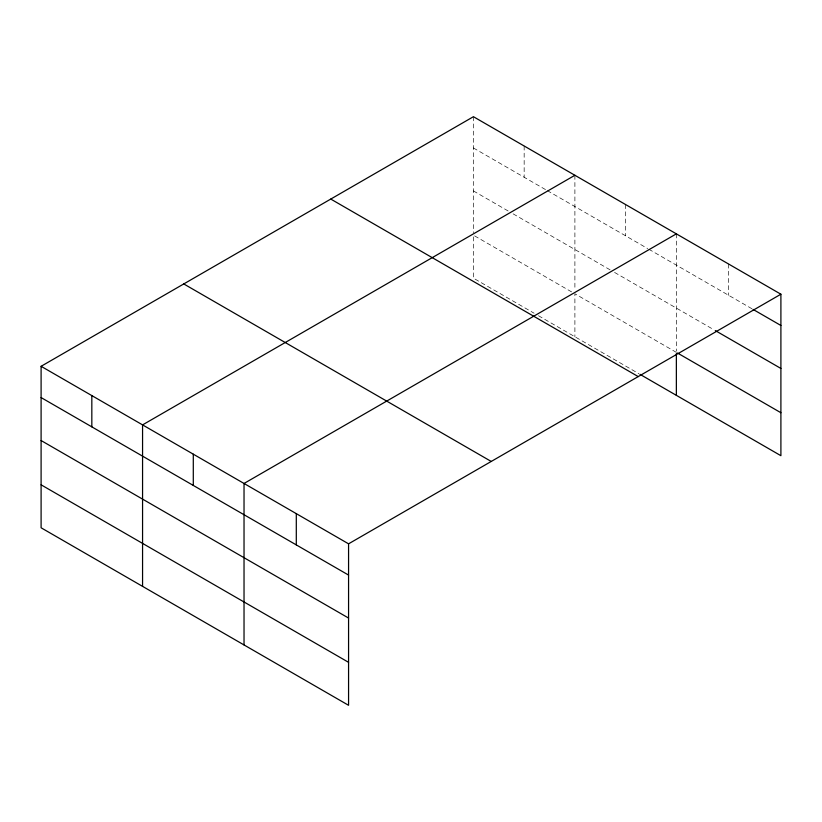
<?xml version="1.0" encoding="UTF-8"?>
<svg xmlns="http://www.w3.org/2000/svg" width="822" height="822" viewBox="0 0 822 822"><rect width="100%" height="100%" fill="white"/><g stroke="black" fill="none" stroke-linecap="round" stroke-linejoin="round"><path stroke-width="0.62" stroke-dasharray="4.11 3.08" d="M473.431 147.97L546.219 189.995M547.318 190.622L647.685 248.573M648.784 249.21L751.986 308.784M473.431 190.93L508.726 211.316M513.134 213.854L610.191 269.893M614.599 272.442L714.174 329.93M571.588 291.882L473.431 235.205L473.431 278.175L534.084 313.203M676.362 352.371L574.897 293.783L574.897 336.753M538.502 315.74L638.858 373.691M728.631 264.037L728.631 295.303M676.362 233.859L676.362 351.107M625.624 204.575L625.624 235.832M574.897 175.281L574.897 289.991M524.159 145.997L524.159 177.254M473.431 116.703L473.431 232.677"/><path stroke-width="1.23" d="M780.9 294.214L473.431 116.703L41.1 366.304L41.1 527.786L348.569 705.297L348.569 543.825L780.9 294.214L780.9 455.696L639.968 374.329M574.897 175.281L142.566 424.892L142.566 586.363M676.362 233.859L244.031 483.47L244.031 644.941M753.096 309.432L780.9 325.481M715.284 330.567L780.9 368.451M677.472 353.008L780.9 412.726M330.763 199.068L638.232 376.589M183.768 283.939L491.237 461.45M41.1 366.304L348.569 543.825M41.1 397.571L348.569 575.081M41.1 440.541L348.569 618.052M41.1 484.816L348.569 662.327M676.362 353.635L676.362 395.341M296.3 513.647L296.3 544.904M193.293 454.176L193.293 485.442M91.828 395.598L91.828 426.854"/></g></svg>
